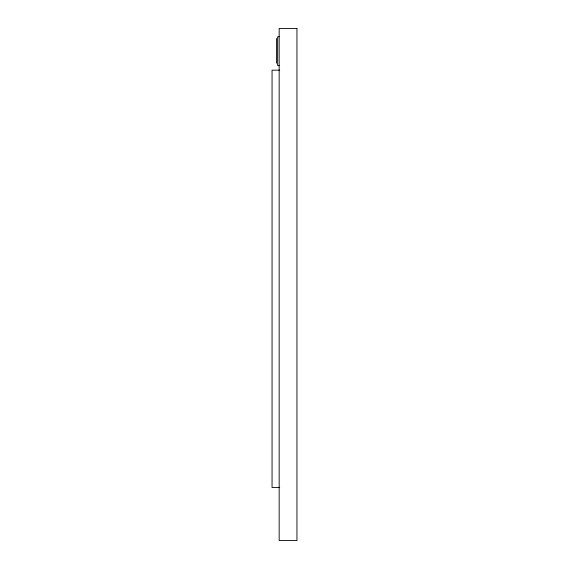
<?xml version="1.0" encoding="UTF-8"?>
<svg xmlns="http://www.w3.org/2000/svg" width="569" height="569" viewBox="0 0 569 569"><rect width="100%" height="100%" fill="white"/><g stroke="black" fill="none" stroke-linecap="round" stroke-linejoin="round"><path stroke-width="0.85" d="M279.166 36.75L277.644 36.75L277.644 65.627L279.166 65.627M279.72 70.172L272.053 70.172L272.053 487.533L279.72 487.533M276.427 38.45L276.427 63.202M296.947 28.45L279.166 28.45L279.166 540.55L296.947 540.55L296.947 28.45"/></g></svg>
